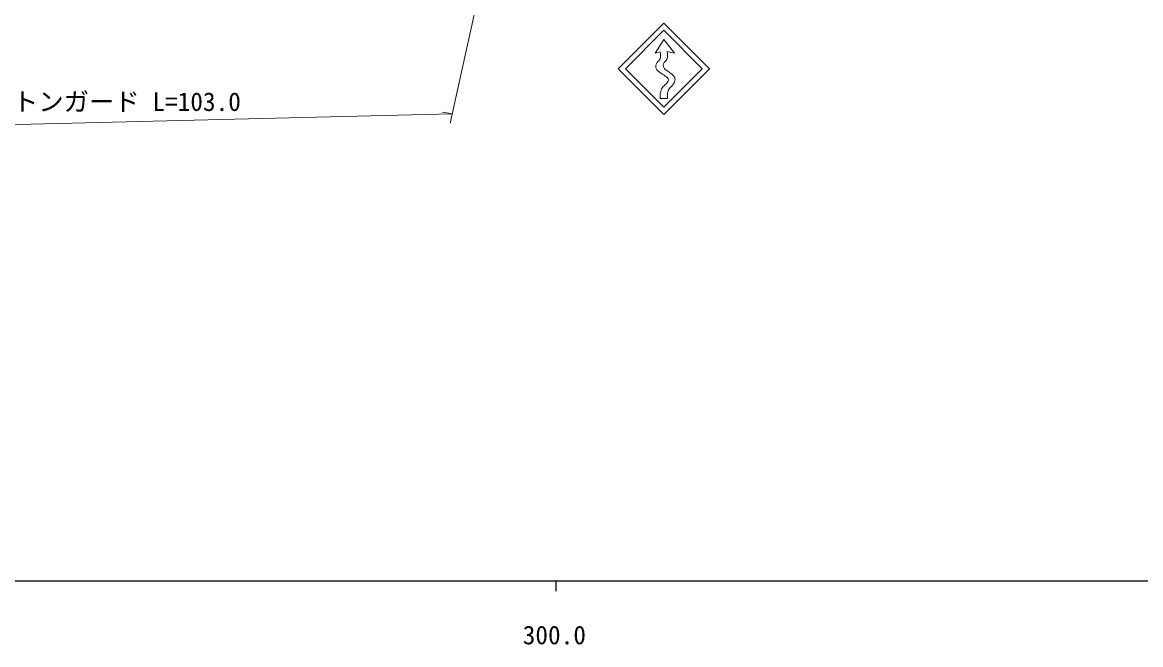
# Model space of a CAD drawing. Units: millimetres, scale not verified. Extents: x 40000 to 680000, y 20000 to 380000.
# Drawn here: x 315388 to 425656, y 198715 to 260056 of the extents above; entities that cross this region are included whole.
import ezdxf
from ezdxf.enums import TextEntityAlignment as Align

# ---------------------------------------------------------------- set-up
doc = ezdxf.new("R2010")
doc.units = ezdxf.units.MM
doc.header["$LTSCALE"] = 1000
for name, color, linetype, lineweight in [('M-STR-HTXT', 7, 'Continuous', 13), ('M-TTL-BAND', 7, 'Continuous', 25), ('M-WORK', 1, 'Continuous', 13)]:
    doc.layers.add(name, color=color, linetype=linetype, lineweight=lineweight)
doc.styles.add('ＭＳ ゴシック', font='')
doc.styles.get('ＭＳ ゴシック').set_extended_font_data('MS Gothic')

msp = doc.modelspace()

# ---------------------------------------------------------------- linework, layer by layer
at = {"layer": 'M-STR-HTXT'}
for p, q in [((366956, 292475), (357583, 250119)), ((357786, 251034), (356815, 251191))]:
    msp.add_line(p, q, dxfattribs=at)
msp.add_lwpolyline([(357786, 251034), (292049, 249431), (293011, 249639)], dxfattribs=at)
at = {"layer": 'M-TTL-BAND'}
for p, q in [((40000, 205000), (579000, 205000)), ((368000, 205000), (368000, 204000))]:
    msp.add_line(p, q, dxfattribs=at)
at = {"layer": 'M-WORK'}
for p, q in [((377796, 257005), (378641, 258372)), ((378641, 258372), (379690, 257008)), ((378277, 257141), (377796, 257005)), ((379690, 257008), (378961, 257180)), ((378291, 252566), (378291, 253066)), ((378291, 252566), (378991, 252566)), ((378991, 252566), (378991, 253066))]:
    msp.add_line(p, q, dxfattribs=at)
for points in [[(374141, 255486), (378641, 259986), (383141, 255486), (378641, 250986)], [(374848, 255486), (378641, 259279), (382433, 255486), (378641, 251693)]]:
    msp.add_lwpolyline(points, close=True, dxfattribs=at)
for points in [[(378277, 257141), (378315, 256837), (378354, 256664), (378235, 256401), (378146, 256206), (377975, 256168), (377902, 255967), (377843, 255802), (377815, 255680), (377884, 255518), (377977, 255300), (378128, 255237), (378310, 255085), (378482, 254942), (378616, 254911), (378780, 254760), (378922, 254630), (379090, 254574), (379096, 254382), (379101, 254194), (378951, 254126), (378835, 253978), (378722, 253832), (378612, 253789), (378506, 253637), (378371, 253441), (378352, 253324), (378291, 253066)], [(378961, 257180), (379010, 256864), (379061, 256678), (378935, 256401), (378846, 256207), (378664, 256171), (378602, 255967), (378545, 255779), (378597, 255633), (378715, 255475), (378806, 255354), (378912, 255342), (379033, 255251), (379270, 255072), (379426, 254990), (379614, 254761), (379703, 254652), (379740, 254568), (379748, 254428), (379757, 254249), (379685, 254150), (379596, 253995), (379469, 253774), (379294, 253725), (379169, 253503), (379079, 253342), (379050, 253267), (378991, 253066)]]:
    msp.add_open_spline(points, degree=3, knots=[0, 0, 0, 0, 1, 1, 1, 2, 2, 2, 3, 3, 3, 4, 4, 4, 5, 5, 5, 6, 6, 6, 7, 7, 7, 8, 8, 8, 9, 9, 9, 9], dxfattribs=at)

# ---------------------------------------------------------------- texts
at = {"layer": 'M-STR-HTXT', "style": 'ＭＳ ゴシック'}
msp.add_text('ストンガード L=103.0', height=1833, dxfattribs=at).set_placement((324446, 250773), align=Align.BOTTOM_CENTER)
at = {"layer": 'M-TTL-BAND', "style": 'ＭＳ ゴシック'}
msp.add_text('300.0', height=1833, dxfattribs=at).set_placement((367844, 198195), align=Align.BOTTOM_CENTER)

doc.saveas('drawing.dxf')
